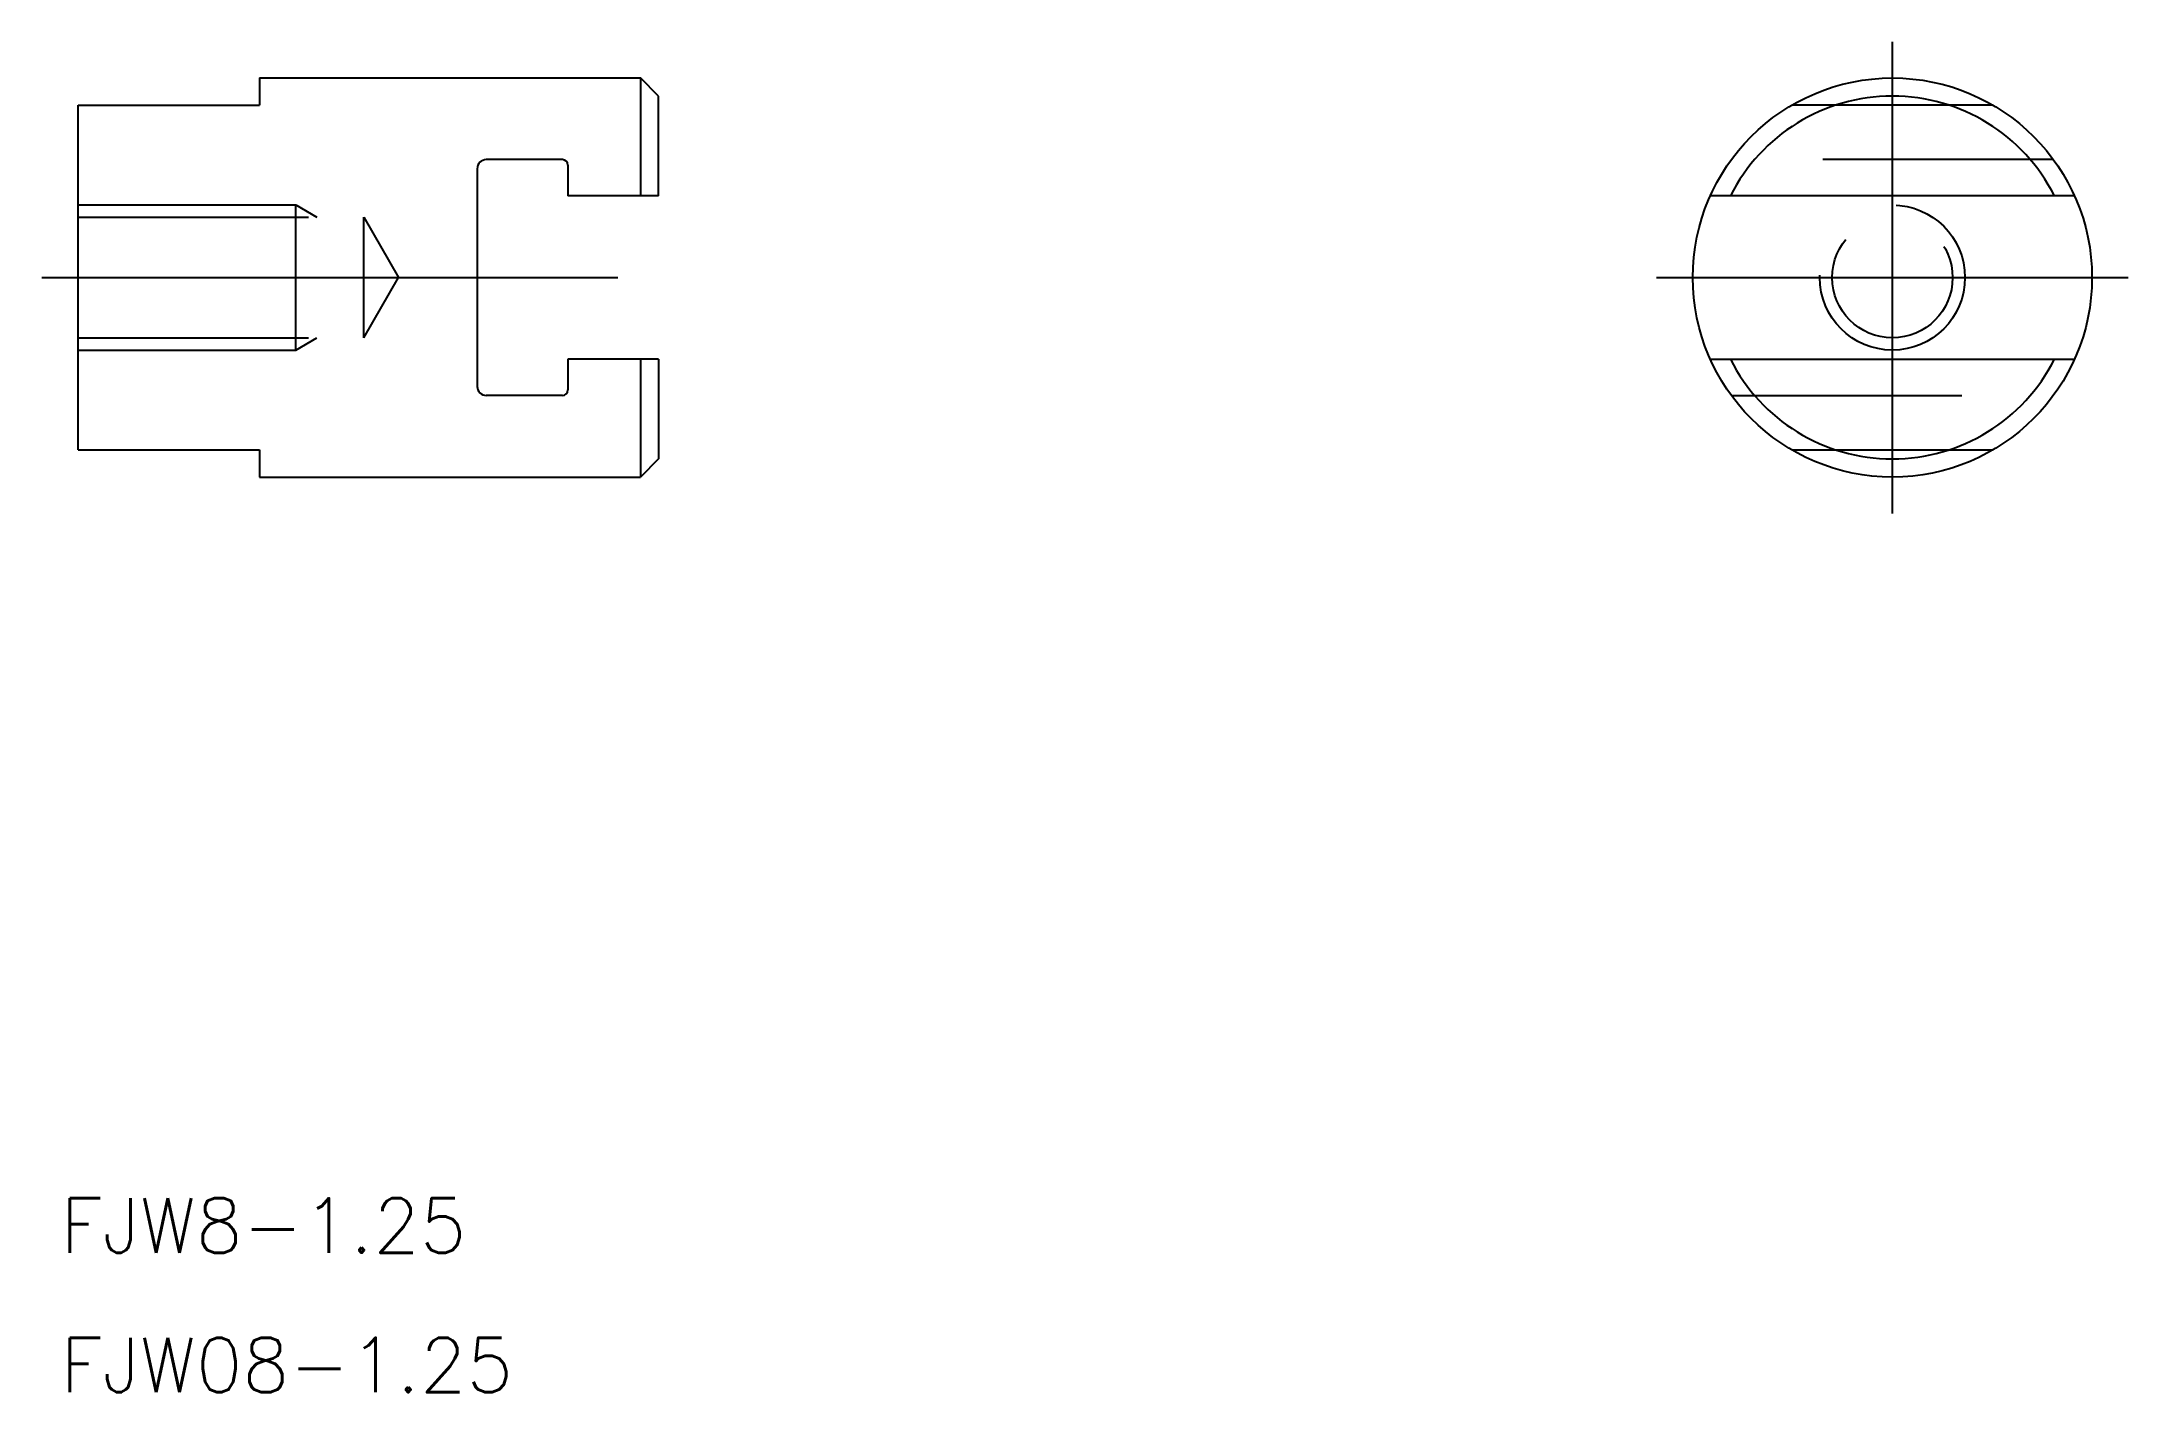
# Model space of a CAD drawing. Extents: x -102 to 13, y -61 to 13.
import ezdxf

# ---------------------------------------------------------------- set-up
doc = ezdxf.new("R2010")
doc.units = 0
doc.linetypes.add('CENTER', pattern=[50.8, 31.75, -6.35, 6.35, -6.35])
doc.linetypes.add('DASHED', pattern=[19.05, 12.7, -6.35])
doc.layers.get('0').update_dxf_attribs({"linetype": 'CONTINUOUS'})
doc.layers.add('CENTER', color=1, linetype='CENTER')
doc.styles.get("Standard").update_dxf_attribs({"font": 'txt.shx', "height": 3, "bigfont": 'bigfont.shx'})

# ---------------------------------------------------------------- blocks, each defined once
blk = doc.blocks.new('*U2')
at = {"color": 7, "linetype": 'CONTINUOUS'}
blk.add_text('FJW8-1.25', height=3, dxfattribs=at).set_placement((-100.96, -53.76))
blk = doc.blocks.new('*U3')
at = {"color": 7, "linetype": 'CONTINUOUS'}
blk.add_text('FJW08-1.25', height=3, dxfattribs=at).set_placement((-100.96, -61.45))

msp = doc.modelspace()

# ---------------------------------------------------------------- linework, layer by layer
at = {"color": 7, "linetype": 'CONTINUOUS'}
for p, q in [((-90, 11), (-90, 9.5)), ((-90, 11), (-69, 11)), ((-68, 10), (-69, 11)), ((-69, 11), (-69, 4.5)), ((-100, -9.5), (-100, 9.5)), ((-100, 9.5), (-90, 9.5)), ((-68, 4.5), (-68, 10)), ((-78, 6), (-78, -6)), ((-73.3, 6.5), (-77.5, 6.5)), ((-73, 6.2), (-73, 4.5)), ((-68, 4.5), (-73, 4.5)), ((10.04, 4.5), (-10.04, 4.5)), ((-68, -4.5), (-73, -4.5)), ((-73, -4.5), (-73, -6.2)), ((-69, -4.5), (-69, -11)), ((-68, -4.5), (-68, -10)), ((-10.04, -4.5), (10.04, -4.5)), ((-73.3, -6.5), (-77.5, -6.5)), ((-100, -9.5), (-90, -9.5)), ((-90, -9.5), (-90, -11)), ((-68, -10), (-69, -11)), ((-90, -11), (-69, -11))]:
    msp.add_line(p, q, dxfattribs=at)
at = {"color": 3, "linetype": 'DASHED'}
for p, q in [((5.55, 9.5), (-5.55, 9.5)), ((8.87, 6.5), (-8.87, 6.5)), ((-100, 4), (-88, 4)), ((-88, -4), (-88, 4)), ((-88, 4), (-86.83, 3.32)), ((-100, 3.32), (-84.25, 3.32)), ((-84.25, -3.32), (-84.25, 3.32)), ((-84.25, 3.32), (-82.33, 0)), ((-84.25, -3.32), (-82.33, 0)), ((-100, -3.32), (-84.25, -3.32)), ((-88, -4), (-86.83, -3.32)), ((-100, -4), (-88, -4)), ((-8.87, -6.5), (8.87, -6.5)), ((-5.55, -9.5), (5.55, -9.5))]:
    msp.add_line(p, q, dxfattribs=at)
at = {"color": 7, "linetype": 'CONTINUOUS'}
msp.add_circle((0, 0), 11, dxfattribs=at)
at = {"color": 3, "linetype": 'DASHED'}
for radius in [4, 3.32]:
    msp.add_circle((0, 0), radius, dxfattribs=at)
at = {"color": 7, "linetype": 'CONTINUOUS'}
for centre, radius, start, end in [((0, 0), 10, 26.7437, 153.2563), ((-77.5, 6), 0.5, 90, 180), ((-73.3, 6.2), 0.3, 0, 90), ((0, 0), 10, 206.7437, 333.2563), ((-77.5, -6), 0.5, 180, 270), ((-73.3, -6.2), 0.3, 270, 360)]:
    msp.add_arc(centre, radius, start, end, dxfattribs=at)
at = {"layer": 'CENTER', "color": 1, "linetype": 'CENTER'}
for p, q in [((0, -13), (0, 13)), ((-102, 0), (-66, 0)), ((-13, 0), (13, 0))]:
    msp.add_line(p, q, dxfattribs=at)

# ---------------------------------------------------------------- block references
at = {"color": 7, "linetype": 'CONTINUOUS'}
for name in ['*U2', '*U3']:
    msp.add_blockref(name, (0, 0), dxfattribs=at)

doc.saveas('drawing.dxf')
